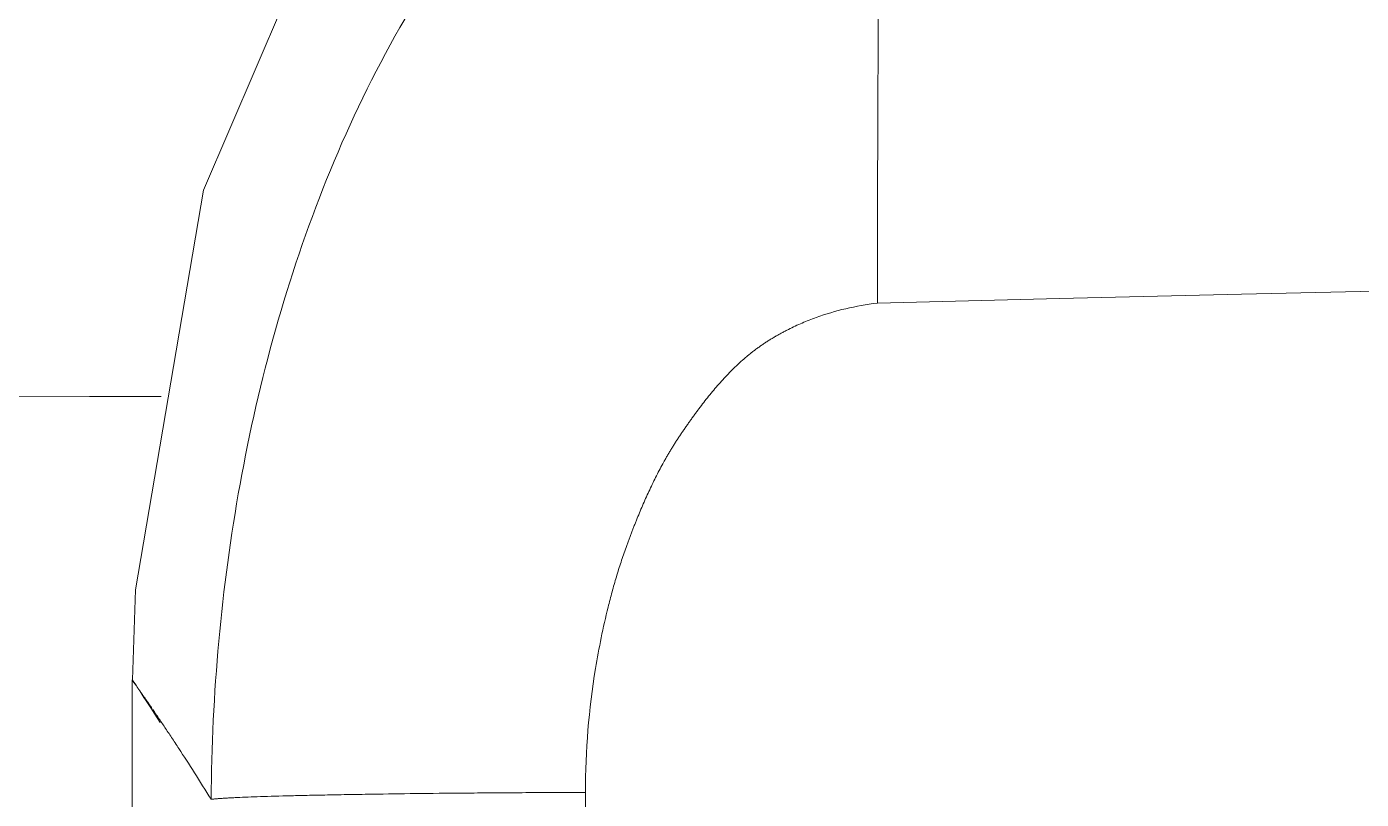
# Model space of a CAD drawing. Header units: millimetres. Extents: x 1680 to 166026, y 35966 to 91121.
# Drawn here: x 44701 to 44783.5, y 56217.7 to 56265.4 of the extents above; entities that cross this region are included whole.
import ezdxf

# ---------------------------------------------------------------- set-up
doc = ezdxf.new("R2010")
doc.units = ezdxf.units.MM
doc.linetypes.add('IMPORT-ACAD_ISO03W100', pattern=[762, 304.8, -457.2])
doc.layers.add('A-GENM', color=13, linetype='Continuous', lineweight=18)
doc.layers.add('G-IMPT', color=8, linetype='Continuous', lineweight=18)

# ---------------------------------------------------------------- blocks, each defined once
blk = doc.blocks.new('Furniture_Sofas-Armchairs_Fritz-Hansen_Alphabet-SofaT-Series-PL300-3 - Default-285427-mebel yerləşmə planı')
at = {"layer": 'A-GENM', "color": 253, "linetype": 'IMPORT-ACAD_ISO03W100'}
for points, knots in [([(-1467.078, 109.965), (-1467.771, 79.937), (-1469.071, 19.878), (-1470.872, -70.222), (-1472.217, -160.336), (-1473.026, -250.461), (-1473.014, -340.591), (-1472.186, -430.715), (-1470.426, -550.867), (-1468.557, -640.963), (-1467.08, -701.016)], [0, 0, 0, 0, 0.111111, 0.222222, 0.333333, 0.444444, 0.555556, 0.666667, 0.777778, 1, 1, 1, 1]), ([(-1505.667, -700.693), (-1505.61, -703.997), (-1504.19, -710.363), (-1498.984, -718.8), (-1491.883, -725.62), (-1483.679, -731.048), (-1474.783, -735.239), (-1465.483, -738.38), (-1455.91, -740.563), (-1446.214, -741.867), (-1439.672, -742.185), (-1436.427, -742.205)], [0.0000001, 0.0000001, 0.0000001, 0.0000001, 0.1111111, 0.2222222, 0.3333333, 0.4444444, 0.5555556, 0.6666667, 0.7777778, 0.8888889, 1, 1, 1, 1]), ([(-1467.08, -701.016), (-1468.947, -701.014), (-1472.67, -701.007), (-1478.125, -700.99), (-1483.343, -700.967), (-1489.863, -700.93), (-1499.734, -700.847), (-1504.608, -700.755), (-1505.665, -700.693)], [0, 0, 0, 0, 0.1, 0.2, 0.3, 0.4, 0.6, 0.9998661, 0.9998661, 0.9998661, 0.9998661]), ([(-1467.08, -701.016), (-1466.913, -702.358), (-1466.47, -704.25), (-1465.614, -706.243), (-1465.027, -707.322), (-1464.542, -708.101), (-1463.995, -708.848), (-1463.171, -709.802), (-1462.004, -710.917), (-1460.724, -711.934), (-1459.673, -712.692), (-1458.889, -713.234), (-1458.094, -713.746), (-1456.993, -714.385), (-1455.563, -715.109), (-1454.085, -715.748), (-1452.889, -716.218), (-1451.693, -716.665), (-1450.173, -717.168), (-1447.675, -717.845), (-1443.243, -718.746), (-1439.433, -719.068), (-1436.853, -719.068)], [0, 0, 0, 0, 0.1, 0.15, 0.175, 0.2, 0.225, 0.25, 0.3, 0.35, 0.375, 0.4, 0.425, 0.45, 0.5, 0.55, 0.575, 0.6, 0.65, 0.7, 0.8, 1, 1, 1, 1]), ([(-1436.427, -742.205), (-1436.445, -742.048), (-1436.482, -741.632), (-1436.555, -740.317), (-1436.628, -738.141), (-1436.698, -734.936), (-1436.757, -731.496), (-1436.806, -727.356), (-1436.838, -722.785), (-1436.849, -720.339), (-1436.853, -719.068)], [0, 0, 0, 0, 0.1111111, 0.2222222, 0.4444444, 0.5555556, 0.6666667, 0.8333333, 0.9166667, 1, 1, 1, 1]), ([(-1436.427, -742.205), (-1437.568, -742.913), (-1439.151, -743.926), (-1440.904, -745.088), (-1441.64, -745.587), (-1441.971, -745.813)], [0.000059, 0.000059, 0.000059, 0.000059, 0.125, 0.1875, 0.25, 0.25, 0.25, 0.25]), ([(-1460.527, -960.47), (-1460.641, -936.435), (-1460.859, -888.364), (-1461.124, -816.636), (-1461.259, -768.943), (-1461.315, -745.285)], [0, 0, 0, 0, 0.1, 0.2, 0.2984262, 0.2984262, 0.2984262, 0.2984262]), ([(-1442.044, -745.863), (-1442.345, -746.07), (-1442.904, -746.458), (-1443.506, -746.882), (-1443.819, -747.1), (-1443.814, -747.087), (-1443.757, -747.045)], [0.2546204, 0.2546204, 0.2546204, 0.2546204, 0.3125, 0.375, 0.4375, 0.5, 0.5, 0.5, 0.5])]:
    blk.add_open_spline(points, degree=3, knots=knots, dxfattribs=at)
for points in [[(-1436.853, -719.068), (-1419.175, -719.2), (-1401.477, -719.275), (-1383.774, -719.301)], [(-1443.777, -747.059), (-1443.931, -747.154), (-1442.733, -746.37), (-1441.176, -745.348)]]:
    blk.add_open_spline(points, degree=3, dxfattribs=at)
at = {"layer": 'G-IMPT'}
blk.add_line((-1297.151, -747.082), (-1443.801, -747.082), dxfattribs=at)
at = {"layer": 'G-IMPT', "flags": 128}
blk.add_lwpolyline([(-1513.793, -705.117), (-1512.837, -711.411), (-1510.321, -717.584), (-1506.237, -723.54), (-1500.503, -729.226), (-1493.019, -734.529), (-1474.066, -742.682), (-1449.374, -746.885), (-1443.8, -747.072)], dxfattribs=at)

msp = doc.modelspace()

# ---------------------------------------------------------------- block references
at = {"layer": 'A-GENM', "color": 253, "linetype": 'IMPORT-ACAD_ISO03W100', "rotation": 269.9999999999997}
msp.add_blockref('Furniture_Sofas-Armchairs_Fritz-Hansen_Alphabet-SofaT-Series-PL300-3 - Default-285427-mebel yerləşmə planı', (45454.632, 54781.243), dxfattribs=at)

doc.saveas('drawing.dxf')
